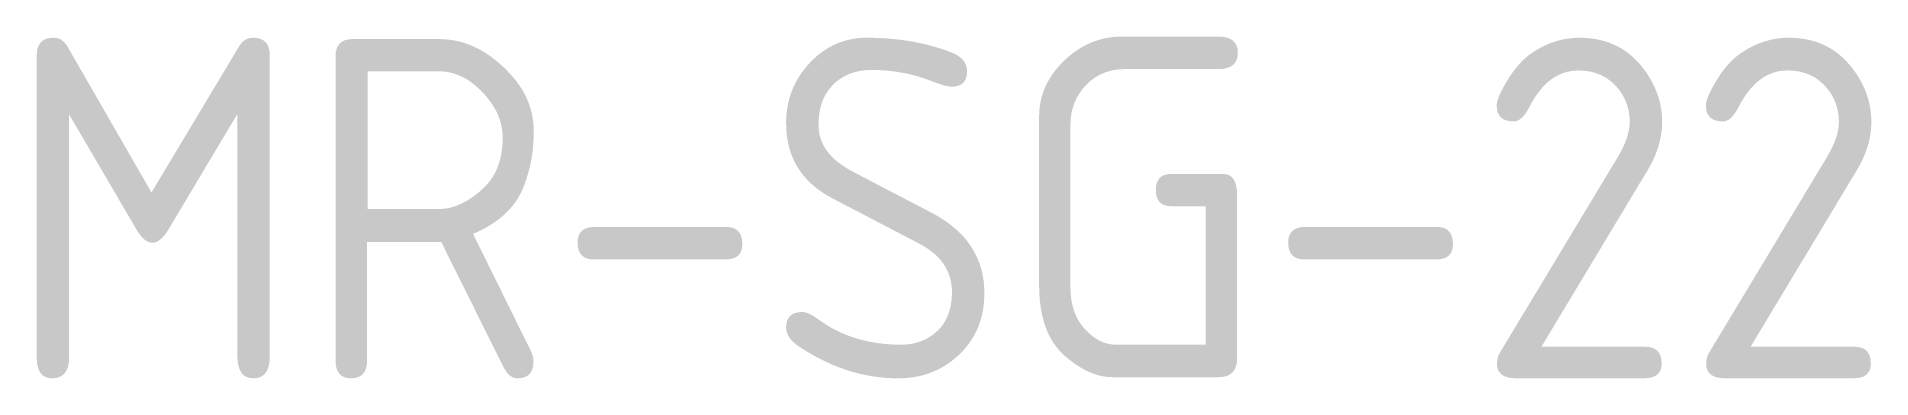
# Model space of a CAD drawing. Header units: millimetres. Extents: x 3113.1 to 3126.6, y 1521.2 to 1523.8.
import ezdxf
from ezdxf.enums import TextEntityAlignment as Align

# ---------------------------------------------------------------- set-up
doc = ezdxf.new("R2010")
doc.units = ezdxf.units.MM
doc.linetypes.add('CENTERX2', pattern=[101.6, 63.5, -12.7, 12.7, -12.7])
doc.layers.add('T25', color=1, linetype='Continuous')
doc.styles.add('ISO', font='isocp2.shx')

msp = doc.modelspace()

# ---------------------------------------------------------------- texts
at = {"layer": 'T25', "linetype": 'CENTERX2', "style": 'ISO'}
msp.add_text('MR-SG-22', height=2.5, dxfattribs=at).set_placement((3119.822, 1522.497), align=Align.MIDDLE_CENTER)

doc.saveas('drawing.dxf')
